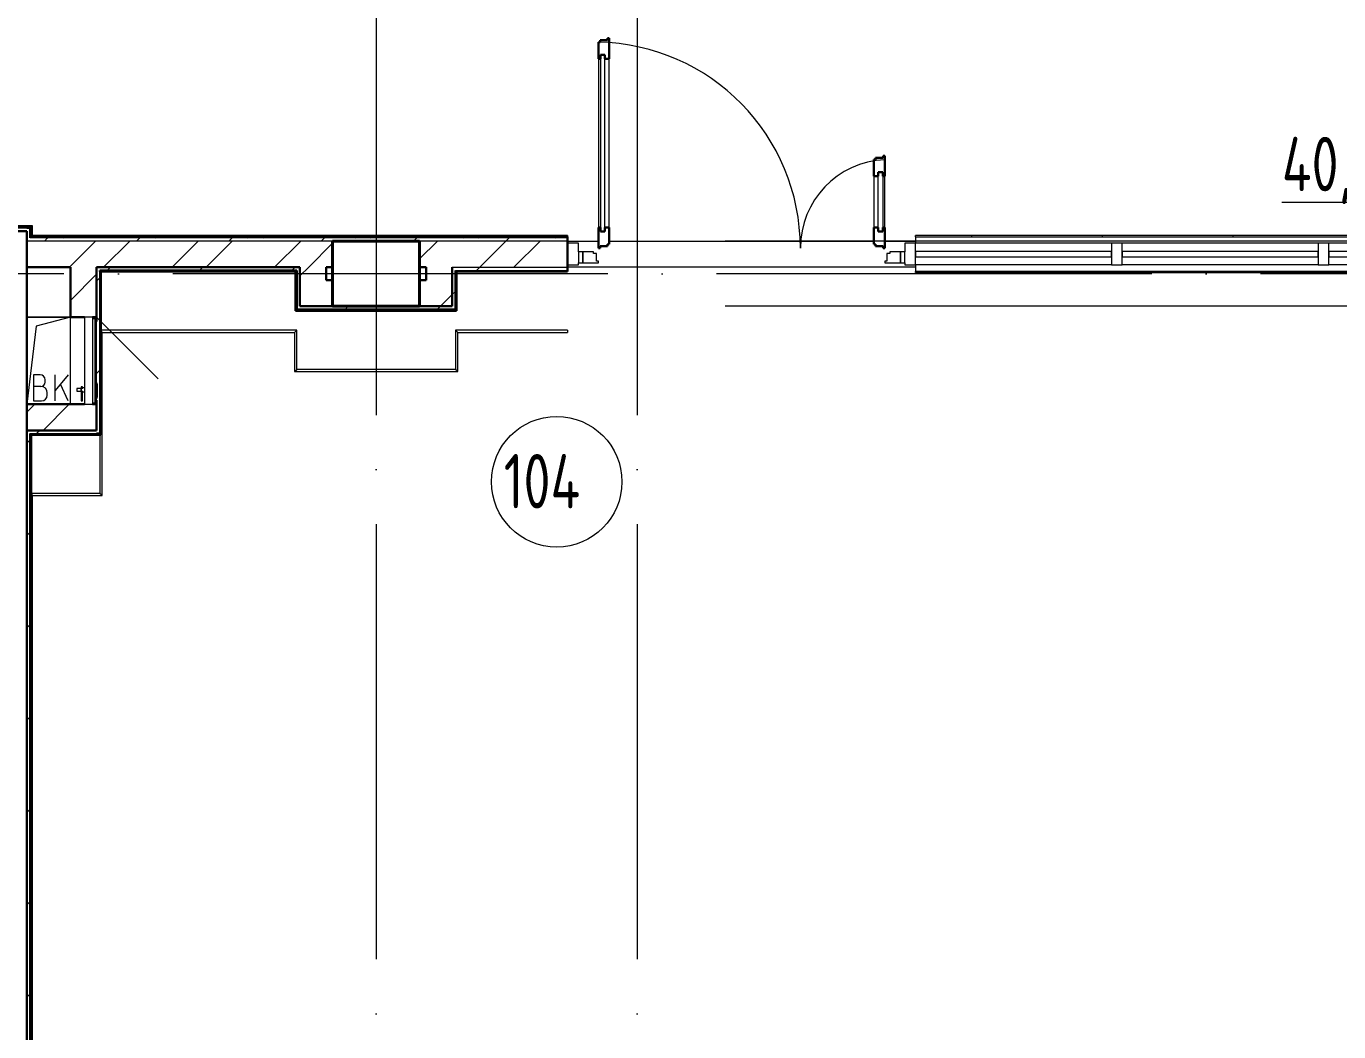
# Model space of a CAD drawing. Header units: millimetres. Extents: x -586848 to 520591, y -385801 to 675781.
# Drawn here: x -49067 to -43034, y 615233 to 619854 of the extents above; entities that cross this region are included whole.
import ezdxf

# ---------------------------------------------------------------- set-up
doc = ezdxf.new("R2010")
doc.units = ezdxf.units.MM
doc.linetypes.add('ADSK_Линия сетки', pattern=[25, 20, -2.5, 0, -2.5])
doc.linetypes.add('ADSK_Сверху', pattern=[450, 300, -150])
for name, color, linetype, lineweight in [('Витраж', 7, 'Continuous', 9), ('Двери', 252, 'Continuous', 9), ('Линии', 7, 'Continuous', 9), ('Марки помещений', 252, 'Continuous', 20), ('Несущие колонны', 252, 'Continuous', 18), ('Оборудование', 8, 'Continuous', 18), ('Ограждение', 252, 'Continuous', 9), ('Оси', 252, 'Continuous', 9), ('Панели витража', 252, 'Continuous', 9), ('Перекрытие', 252, 'Continuous', 18), ('Стены внутренние', 7, 'Continuous', 18), ('Стены наружные', 7, 'Continuous', 18), ('Стены штриховка', 7, 'Continuous', 9)]:
    doc.layers.add(name, color=color, linetype=linetype, lineweight=lineweight)
doc.layers.add('Двери открывание', color=7, linetype='Continuous', lineweight=9, true_color=0xc0c0c0)
doc.styles.add('GOST Common_3', font='', dxfattribs={"height": 3.5})
doc.styles.get('GOST Common_3').set_extended_font_data('GOST 2.304 type A')
pattern_1 = [(0, (-32119.8, 96), (0, 600), []), (90, (-32119.8, 96), (-600, 4e-14), [])]

# ---------------------------------------------------------------- blocks, each defined once
blk = doc.blocks.new('1 этаж')
at = {"layer": 'Ограждение', "true_color": 0x636466}
h = blk.add_hatch(dxfattribs=at)
h.set_pattern_fill('FP_26', color=251, style=0, pattern_type=2)
h.set_pattern_definition(pattern_1)
h.paths.add_polyline_path([(-48240.8, -13778.7), (-48235.8, -13773.7), (-54470.8, -13773.7), (-54470.8, -13778.7), (-48245.8, -13778.7)])
h = blk.add_hatch(dxfattribs=at)
h.set_pattern_fill('FP_25', color=251, style=0, pattern_type=2)
h.set_pattern_definition(pattern_1)
h.paths.add_polyline_path([(-45958.3, -13823.7), (-45775.8, -13823.7), (-45775.8, -13818.7), (-48235.8, -13818.7), (-48240.8, -13823.7), (-46675.9, -13823.7)])
h = blk.add_hatch(dxfattribs=at)
h.set_pattern_fill('FP_25', color=251, style=0, pattern_type=2)
h.set_pattern_definition(pattern_1)
h.paths.add_polyline_path([(-40733.3, -13828.7), (-40733.3, -13818.7), (-44175.8, -13818.7), (-44175.8, -13823.7), (-40738.3, -13823.7), (-40738.3, -13828.7)])
at = {"color": 251, "lineweight": 18, "true_color": 0x636466}
for p, q in [((-48060.8, -14193.7), (-48260.8, -14193.7)), ((-48060.8, -14193.7), (-48260.8, -14193.7)), ((-48219.1, -14235.3), (-48260.8, -14593.7)), ((-48060.8, -14193.7), (-48219.1, -14235.3)), ((-48200.7, -14458.3), (-48230.7, -14458.3)), ((-48230.7, -14458.3), (-48230.7, -14578.3)), ((-48070.7, -14458.3), (-48130.7, -14529.8)), ((-48130.7, -14578.3), (-48130.7, -14458.3)), ((-48197.3, -14511.6), (-48230.7, -14511.6)), ((-48177.3, -14491.6), (-48177.3, -14481.6)), ((-48070.7, -14578.3), (-48106.6, -14501.2)), ((-48230.7, -14578.3), (-48194, -14578.3)), ((-48167.3, -14551.6), (-48167.3, -14541.6))]:
    blk.add_line(p, q, dxfattribs=at)
for centre, radius, start, end in [((-48200.7, -14481.6), 23.3, 0, 90), ((-48197.3, -14491.6), 20, 270, 0), ((-48197.3, -14541.6), 30, 0, 90), ((-48194, -14551.6), 26.7, 270, 0)]:
    blk.add_arc(centre, radius, start, end, dxfattribs=at)
at = {"layer": 'Витраж', "color": 251, "lineweight": 18, "true_color": 0x636466}
for p, q in [((-45725.8, -13853.7), (-45775.8, -13853.7)), ((-45775.8, -13853.7), (-45775.8, -13953.7)), ((-45725.8, -13893.7), (-45725.8, -13853.7)), ((-45775.8, -13953.7), (-45725.8, -13953.7)), ((-45725.8, -13953.7), (-45725.8, -13943.7))]:
    blk.add_line(p, q, dxfattribs=at)
at = {"layer": 'Витраж', "color": 251, "lineweight": 18, "true_color": 0x636466, "extrusion": (0, 0, -1)}
for p, q in [((-44175.8, -13853.7), (-44225.8, -13853.7)), ((-44225.8, -13853.7), (-44225.8, -13893.7)), ((-44175.8, -13953.7), (-44175.8, -13853.7)), ((-43226.1, -13853.7), (-43276.1, -13853.7)), ((-43276.1, -13853.7), (-43276.1, -13953.7)), ((-43226.1, -13953.7), (-43226.1, -13853.7)), ((-42275.8, -13853.7), (-42325.8, -13853.7)), ((-42325.8, -13853.7), (-42325.8, -13953.7)), ((-42275.8, -13953.7), (-42275.8, -13853.7)), ((-44225.8, -13943.7), (-44225.8, -13953.7)), ((-44225.8, -13953.7), (-44175.8, -13953.7)), ((-43276.1, -13953.7), (-43226.1, -13953.7)), ((-42325.8, -13953.7), (-42275.8, -13953.7))]:
    blk.add_line(p, q, dxfattribs=at)
at = {"layer": 'Витраж', "color": 251, "true_color": 0x636466}
for p, q in [((-43276.1, -13853.7), (-44175.8, -13853.7)), ((-42325.8, -13853.7), (-43226.1, -13853.7)), ((-41375.8, -13853.7), (-42275.8, -13853.7)), ((-43276.1, -13953.7), (-44175.8, -13953.7)), ((-42325.8, -13953.7), (-43226.1, -13953.7)), ((-41375.8, -13953.7), (-42275.8, -13953.7))]:
    blk.add_line(p, q, dxfattribs=at)
at = {"layer": 'Двери', "color": 251, "lineweight": 30, "true_color": 0x636466}
for p, q in [((-45625.8, -12929.7), (-45633.8, -12929.7)), ((-45633.8, -12929.7), (-45633.8, -13005.7)), ((-45591.8, -12920.7), (-45625.8, -12920.7)), ((-45625.8, -12920.7), (-45625.8, -12929.7)), ((-45583.8, -12911.7), (-45591.8, -12911.7)), ((-45591.8, -12911.7), (-45591.8, -12920.7)), ((-45583.8, -13005.7), (-45583.8, -12911.7)), ((-45624.8, -13005.7), (-45633.8, -13005.7)), ((-45624.8, -12987.7), (-45624.8, -13005.7)), ((-45603.8, -12987.7), (-45624.8, -12987.7)), ((-45603.8, -13005.7), (-45603.8, -12987.7)), ((-45583.8, -13005.7), (-45603.8, -13005.7)), ((-44317.8, -13451.7), (-44325.8, -13451.7)), ((-44325.8, -13451.7), (-44325.8, -13460.7)), ((-44317.8, -13545.7), (-44317.8, -13451.7)), ((-44359.8, -13469.7), (-44367.8, -13469.7)), ((-44367.8, -13469.7), (-44367.8, -13545.7)), ((-44325.8, -13460.7), (-44359.8, -13460.7)), ((-44359.8, -13460.7), (-44359.8, -13469.7)), ((-44367.8, -13545.7), (-44347.8, -13545.7)), ((-44347.8, -13545.7), (-44347.8, -13527.7)), ((-44347.8, -13527.7), (-44326.8, -13527.7)), ((-44326.8, -13527.7), (-44326.8, -13545.7)), ((-44326.8, -13545.7), (-44317.8, -13545.7)), ((-45633.8, -13781.7), (-45633.8, -13875.7)), ((-45624.8, -13781.7), (-45633.8, -13781.7)), ((-45624.8, -13799.7), (-45624.8, -13781.7)), ((-45603.8, -13799.7), (-45624.8, -13799.7)), ((-45603.8, -13781.7), (-45603.8, -13799.7)), ((-45583.8, -13781.7), (-45603.8, -13781.7)), ((-45583.8, -13857.7), (-45583.8, -13781.7)), ((-44367.8, -13781.7), (-44367.8, -13857.7)), ((-44367.8, -13781.7), (-44347.8, -13781.7)), ((-44347.8, -13781.7), (-44347.8, -13799.7)), ((-44347.8, -13799.7), (-44326.8, -13799.7)), ((-44326.8, -13781.7), (-44317.8, -13781.7)), ((-44326.8, -13799.7), (-44326.8, -13781.7)), ((-44317.8, -13875.7), (-44317.8, -13781.7)), ((-45633.8, -13875.7), (-45625.8, -13875.7)), ((-45625.8, -13875.7), (-45625.8, -13866.7)), ((-45625.8, -13866.7), (-45591.8, -13866.7)), ((-45591.8, -13866.7), (-45591.8, -13857.7)), ((-45591.8, -13857.7), (-45583.8, -13857.7)), ((-44367.8, -13857.7), (-44359.8, -13857.7)), ((-44359.8, -13857.7), (-44359.8, -13866.7)), ((-44359.8, -13866.7), (-44325.8, -13866.7)), ((-44325.8, -13866.7), (-44325.8, -13875.7)), ((-44325.8, -13875.7), (-44317.8, -13875.7))]:
    blk.add_line(p, q, dxfattribs=at)
at = {"layer": 'Двери', "color": 251, "true_color": 0x636466}
for p, q in [((-45633.8, -13005.7), (-45633.8, -13781.7)), ((-45624.8, -12987.7), (-45624.8, -13799.7)), ((-45603.8, -12987.7), (-45624.8, -12987.7)), ((-45603.8, -13799.7), (-45603.8, -12987.7)), ((-45583.8, -13781.7), (-45583.8, -13005.7)), ((-44367.8, -13545.7), (-44367.8, -13781.7)), ((-44347.8, -13799.7), (-44347.8, -13527.7)), ((-44347.8, -13527.7), (-44326.8, -13527.7)), ((-44326.8, -13527.7), (-44326.8, -13799.7)), ((-44317.8, -13781.7), (-44317.8, -13545.7)), ((-45624.8, -13799.7), (-45603.8, -13799.7)), ((-44326.8, -13799.7), (-44347.8, -13799.7)), ((-45725.8, -13893.7), (-45725.8, -13943.7)), ((-45705.8, -13893.7), (-45725.8, -13893.7)), ((-45705.8, -13943.7), (-45705.8, -13893.7)), ((-45656.8, -13893.7), (-45705.8, -13893.7)), ((-45705.8, -13893.7), (-45705.8, -13943.7)), ((-45656.8, -13901.7), (-45656.8, -13893.7)), ((-45642.8, -13901.7), (-45656.8, -13901.7)), ((-45642.8, -13935.7), (-45642.8, -13901.7)), ((-45633.8, -13935.7), (-45642.8, -13935.7)), ((-45633.8, -13943.7), (-45633.8, -13935.7)), ((-44308.8, -13935.7), (-44317.8, -13935.7)), ((-44317.8, -13935.7), (-44317.8, -13943.7)), ((-44294.8, -13901.7), (-44308.8, -13901.7)), ((-44308.8, -13901.7), (-44308.8, -13935.7)), ((-44294.8, -13893.7), (-44294.8, -13901.7)), ((-44245.8, -13893.7), (-44294.8, -13893.7)), ((-44225.8, -13893.7), (-44245.8, -13893.7)), ((-44245.8, -13893.7), (-44245.8, -13943.7)), ((-44245.8, -13943.7), (-44245.8, -13893.7)), ((-44225.8, -13943.7), (-44225.8, -13893.7)), ((-45725.8, -13943.7), (-45705.8, -13943.7)), ((-45705.8, -13943.7), (-45633.8, -13943.7)), ((-44317.8, -13943.7), (-44245.8, -13943.7)), ((-44245.8, -13943.7), (-44225.8, -13943.7))]:
    blk.add_line(p, q, dxfattribs=at)
at = {"layer": 'Двери открывание', "color": 251, "true_color": 0x636466}
for centre, radius, start, end in [((-45651.8, -13875.7), 946, 0, 88.90974), ((-44299.8, -13875.7), 406, 92.54104, 180)]:
    blk.add_arc(centre, radius, start, end, dxfattribs=at)
at = {"layer": 'Линии', "color": 251, "linetype": 'ADSK_Сверху', "ltscale": 100, "true_color": 0x636466}
for p, q in [((-15050.8, -13843.7), (-48260.8, -13843.7)), ((-15050.8, -14143.7), (-48260.8, -14143.7))]:
    blk.add_line(p, q, dxfattribs=at)
at = {"layer": 'Марки помещений', "color": 251, "true_color": 0x636466}
blk.add_circle((-45825.7, -14950), 300, dxfattribs=at)
at = {"layer": 'Несущие колонны', "color": 251, "lineweight": 40, "true_color": 0x636466}
for p, q in [((-46855.8, -13843.7), (-46455.8, -13843.7)), ((-46855.8, -14143.7), (-46855.8, -13843.7)), ((-46455.8, -13843.7), (-46855.8, -13843.7)), ((-46455.8, -13843.7), (-46455.8, -14143.7)), ((-46855.8, -13963.7), (-46855.8, -14143.7)), ((-46455.8, -14143.7), (-46455.8, -13963.7)), ((-46455.8, -14143.7), (-46855.8, -14143.7)), ((-46855.8, -14143.7), (-46455.8, -14143.7))]:
    blk.add_line(p, q, dxfattribs=at)
at = {"layer": 'Несущие колонны', "color": 251, "true_color": 0x636466}
for p, q in [((-46855.8, -13843.7), (-46855.8, -13963.7)), ((-46455.8, -13963.7), (-46455.8, -13843.7))]:
    blk.add_line(p, q, dxfattribs=at)
at = {"layer": 'Оборудование', "color": 251, "true_color": 0x636466}
for p, q in [((-47959.4, -14193.7), (-47995.8, -14193.7)), ((-47995.8, -14193.7), (-47995.8, -14593.7)), ((-47958.5, -14592.8), (-47958.5, -14194.6)), ((-47948.8, -14200.7), (-47958.5, -14200.7)), ((-47947.8, -14585.8), (-47947.8, -14201.7)), ((-47940.8, -14212.7), (-47946.3, -14212.7)), ((-47940.8, -14193.7), (-47658, -14476.6)), ((-47940.8, -14574.7), (-47940.8, -14212.7)), ((-48013.7, -14521.1), (-48031.1, -14521.1)), ((-48031.1, -14521.1), (-48031.1, -14533.4)), ((-48031.1, -14533.4), (-48013.7, -14533.4)), ((-48011.7, -14519.2), (-48013.7, -14521.1)), ((-48013.7, -14521.1), (-48013.7, -14533.4)), ((-48013.7, -14533.4), (-48011.7, -14535.3)), ((-47995.8, -14517.6), (-48011.7, -14517.6)), ((-48011.7, -14517.6), (-48011.7, -14536.9)), ((-48011.7, -14536.9), (-47995.8, -14536.9)), ((-48006.2, -14514.1), (-48011.2, -14514.1)), ((-48011.2, -14514.1), (-48011.2, -14522.4)), ((-48011.2, -14532.1), (-48011.2, -14577.9)), ((-48006.2, -14522.4), (-48006.2, -14514.1)), ((-48006.2, -14577.9), (-48006.2, -14532.1)), ((-47938.8, -14497.2), (-47940.8, -14497.2)), ((-47938.8, -14501.2), (-47938.8, -14497.2)), ((-47938.8, -14501.2), (-47938.8, -14561.7)), ((-48011.2, -14577.9), (-48006.2, -14577.9)), ((-47995.8, -14593.7), (-47959.4, -14593.7)), ((-47958.5, -14586.7), (-47948.8, -14586.7)), ((-47946.3, -14574.7), (-47940.8, -14574.7)), ((-47940.8, -14565.7), (-47938.8, -14565.7)), ((-47938.8, -14565.7), (-47938.8, -14561.7))]:
    blk.add_line(p, q, dxfattribs=at)
for points, knots in [([(-47958.5, -14194.6), (-47958.5, -14194.6), (-47958.5, -14194.4), (-47958.6, -14194.3), (-47958.7, -14194.1), (-47958.8, -14194), (-47959, -14193.8), (-47959.2, -14193.8), (-47959.3, -14193.7), (-47959.4, -14193.7)], [-1, -1, -1, -1, -0.833333, -0.75, -0.583333, -0.458333, -0.333333, -0.166667, 0, 0, 0, 0]), ([(-47947.8, -14201.7), (-47947.8, -14201.6), (-47947.8, -14201.5), (-47947.9, -14201.3), (-47947.9, -14201.2), (-47948, -14201.1), (-47948.1, -14201), (-47948.3, -14200.8), (-47948.5, -14200.8), (-47948.7, -14200.7), (-47948.8, -14200.7)], [-1, -1, -1, -1, -0.833333, -0.75, -0.666667, -0.583333, -0.458333, -0.333333, -0.166667, 0, 0, 0, 0]), ([(-47946.3, -14212.7), (-47946.4, -14212.7), (-47946.6, -14212.7), (-47946.9, -14212.6), (-47947, -14212.5), (-47947.2, -14212.4), (-47947.4, -14212.3), (-47947.5, -14212.1), (-47947.6, -14212), (-47947.7, -14211.8), (-47947.8, -14211.5), (-47947.8, -14211.3), (-47947.8, -14211.2)], [-1, -1, -1, -1, -0.833333, -0.75, -0.666667, -0.583333, -0.5, -0.416667, -0.333333, -0.25, -0.166667, 0, 0, 0, 0]), ([(-47959.4, -14593.7), (-47959.3, -14593.7), (-47959.2, -14593.7), (-47959, -14593.6), (-47958.8, -14593.5), (-47958.7, -14593.4), (-47958.6, -14593.2), (-47958.5, -14593), (-47958.5, -14592.9), (-47958.5, -14592.8)], [0, 0, 0, 0, 0.166667, 0.333333, 0.458333, 0.583333, 0.708333, 0.833333, 1, 1, 1, 1]), ([(-47948.8, -14586.7), (-47948.7, -14586.7), (-47948.5, -14586.7), (-47948.3, -14586.6), (-47948.1, -14586.5), (-47948, -14586.4), (-47947.9, -14586.3), (-47947.9, -14586.1), (-47947.8, -14586), (-47947.8, -14585.9), (-47947.8, -14585.8)], [0, 0, 0, 0, 0.166667, 0.333333, 0.458333, 0.583333, 0.666667, 0.75, 0.833333, 1, 1, 1, 1]), ([(-47947.8, -14576.3), (-47947.8, -14576.1), (-47947.8, -14575.9), (-47947.7, -14575.7), (-47947.6, -14575.5), (-47947.5, -14575.3), (-47947.4, -14575.2), (-47947.2, -14575), (-47947, -14574.9), (-47946.9, -14574.8), (-47946.6, -14574.8), (-47946.4, -14574.7), (-47946.3, -14574.7)], [0, 0, 0, 0, 0.166667, 0.25, 0.333333, 0.416667, 0.5, 0.583333, 0.666667, 0.75, 0.833333, 1, 1, 1, 1])]:
    blk.add_open_spline(points, degree=3, knots=knots, dxfattribs=at)
at = {"layer": 'Ограждение', "color": 251, "true_color": 0x636466}
for p, q in [((-48235.8, -13773.7), (-54470.8, -13773.7)), ((-48235.8, -13773.7), (-48240.8, -13778.7)), ((-48235.8, -13818.7), (-48235.8, -13773.7)), ((-48235.8, -13818.7), (-48240.8, -13823.7)), ((-45775.8, -13818.7), (-48235.8, -13818.7)), ((-45775.8, -13818.7), (-45775.8, -13823.7)), ((-44175.8, -13823.7), (-44175.8, -13818.7)), ((-40733.3, -13818.7), (-44175.8, -13818.7)), ((-44175.8, -13988.7), (-44175.8, -13983.7)), ((-44175.8, -13988.7), (-41030.8, -13988.7)), ((-47020.8, -14253.7), (-47920.8, -14253.7)), ((-47915.8, -14263.7), (-47920.8, -14258.7)), ((-47915.8, -15013.7), (-47915.8, -14263.7)), ((-47915.8, -14263.7), (-47030.8, -14263.7)), ((-47030.8, -14263.7), (-47020.8, -14253.7)), ((-47030.8, -14263.7), (-47030.8, -14443.7)), ((-47020.8, -14433.7), (-47020.8, -14253.7)), ((-46280.8, -14263.7), (-46290.8, -14253.7)), ((-46290.8, -14253.7), (-46290.8, -14433.7)), ((-45775.8, -14253.7), (-46290.8, -14253.7)), ((-46280.8, -14443.7), (-46280.8, -14263.7)), ((-46280.8, -14263.7), (-45775.8, -14263.7)), ((-45775.8, -14253.7), (-45775.8, -14263.7)), ((-47030.8, -14443.7), (-47020.8, -14433.7)), ((-47030.8, -14443.7), (-46280.8, -14443.7)), ((-46290.8, -14433.7), (-47020.8, -14433.7)), ((-46280.8, -14443.7), (-46290.8, -14433.7)), ((-47925.8, -14733.7), (-47925.8, -15003.7)), ((-47925.8, -15003.7), (-48240.8, -15003.7)), ((-48235.8, -15013.7), (-48240.8, -15008.7)), ((-48235.8, -19958.8), (-48235.8, -15013.7)), ((-48235.8, -15013.7), (-47915.8, -15013.7)), ((-47915.8, -15013.7), (-47925.8, -15003.7))]:
    blk.add_line(p, q, dxfattribs=at)
at = {"layer": 'Оси', "color": 251, "linetype": 'ADSK_Линия сетки', "ltscale": 100, "true_color": 0x636466}
for p, q in [((-46655.8, -2643.7), (-46655.8, -33769.9)), ((-45455.8, -2643.7), (-45455.8, -33769.9)), ((4411.5, -13993.7), (-72528.1, -13993.7))]:
    blk.add_line(p, q, dxfattribs=at)
at = {"layer": 'Панели витража', "color": 251, "lineweight": 18, "true_color": 0x636466}
for p, q in [((-43276.1, -13891.2), (-44175.8, -13891.2)), ((-44175.8, -13891.2), (-44175.8, -13916.2)), ((-44175.8, -13916.2), (-43276.1, -13916.2)), ((-43276.1, -13916.2), (-43276.1, -13891.2)), ((-42325.8, -13891.2), (-43226.1, -13891.2)), ((-43226.1, -13891.2), (-43226.1, -13916.2)), ((-43226.1, -13916.2), (-42325.8, -13916.2)), ((-42325.8, -13916.2), (-42325.8, -13891.2)), ((-41375.8, -13891.2), (-42275.8, -13891.2)), ((-42275.8, -13891.2), (-42275.8, -13916.2)), ((-42275.8, -13916.2), (-41375.8, -13916.2))]:
    blk.add_line(p, q, dxfattribs=at)
at = {"layer": 'Перекрытие', "color": 251, "ltscale": 100, "true_color": 0x636466}
for p, q in [((-45775.8, -13843.7), (-45633.8, -13843.7)), ((-45583.8, -13843.7), (-44367.8, -13843.7)), ((-44317.8, -13843.7), (-44175.8, -13843.7)), ((-48260.8, -14193.7), (-48060.8, -14193.7))]:
    blk.add_line(p, q, dxfattribs=at)
at = {"layer": 'Стены внутренние', "color": 251, "lineweight": 30, "true_color": 0x636466}
for p, q in [((-48260.8, -13798.7), (-48650.8, -13798.7)), ((-48260.8, -14593.7), (-48260.8, -13963.7))]:
    blk.add_line(p, q, dxfattribs=at)
at = {"layer": 'Стены наружные', "color": 251, "lineweight": 30, "true_color": 0x636466}
for p, q in [((-48240.8, -13778.7), (-54480.8, -13778.7)), ((-48245.8, -13783.7), (-48260.8, -13783.7)), ((-48260.8, -13798.7), (-48260.8, -13963.7)), ((-48245.8, -13828.7), (-48245.8, -13783.7)), ((-48240.8, -13823.7), (-48240.8, -13778.7)), ((-45775.8, -13823.7), (-48240.8, -13823.7)), ((-46855.8, -13843.7), (-46455.8, -13843.7)), ((-45775.8, -13983.7), (-45775.8, -13823.7)), ((-48260.8, -13963.7), (-48060.8, -13963.7)), ((-48060.8, -13963.7), (-48060.8, -14193.7)), ((-47940.8, -13963.7), (-47005.8, -13963.7)), ((-47940.8, -13963.7), (-47940.8, -14212.7)), ((-47925.8, -13978.7), (-47020.8, -13978.7)), ((-47925.8, -13983.7), (-47925.8, -13978.7)), ((-47920.8, -13983.7), (-47025.8, -13983.7)), ((-47920.8, -14733.7), (-47920.8, -13983.7)), ((-47025.8, -13983.7), (-47025.8, -14163.7)), ((-47020.8, -13978.7), (-47020.8, -14158.7)), ((-47005.8, -13963.7), (-47005.8, -14143.7)), ((-46885.8, -13963.7), (-46855.8, -13963.7)), ((-46885.8, -14023.7), (-46885.8, -13963.7)), ((-46455.8, -13963.7), (-46425.8, -13963.7)), ((-46425.8, -13963.7), (-46425.8, -14023.7)), ((-46305.8, -14143.7), (-46305.8, -13963.7)), ((-46290.8, -14158.7), (-46290.8, -13978.7)), ((-46285.8, -13983.7), (-45775.8, -13983.7)), ((-46285.8, -14163.7), (-46285.8, -13983.7)), ((-46855.8, -14023.7), (-46885.8, -14023.7)), ((-46855.8, -14143.7), (-46855.8, -14023.7)), ((-46425.8, -14023.7), (-46455.8, -14023.7)), ((-46455.8, -14023.7), (-46455.8, -14143.7)), ((-47025.8, -14163.7), (-46285.8, -14163.7)), ((-47020.8, -14158.7), (-46290.8, -14158.7)), ((-47005.8, -14143.7), (-46855.8, -14143.7)), ((-46855.8, -14143.7), (-46305.8, -14143.7)), ((-48060.8, -14193.7), (-47995.8, -14193.7)), ((-47959.2, -14193.7), (-47940.8, -14193.7)), ((-47995.8, -14593.7), (-48260.8, -14593.7)), ((-48260.8, -14593.7), (-48260.8, -20043.7)), ((-47940.8, -14593.7), (-47959.2, -14593.7)), ((-47940.8, -14574.7), (-47940.8, -14713.7)), ((-48260.8, -14713.7), (-47940.8, -14713.7)), ((-48245.8, -19963.7), (-48245.8, -14728.7)), ((-48240.8, -14733.7), (-47920.8, -14733.7)), ((-48240.8, -19958.7), (-48240.8, -14733.7)), ((-47940.8, -14728.7), (-47925.8, -14728.7))]:
    blk.add_line(p, q, dxfattribs=at)
at = {"layer": 'Стены наружные', "color": 251, "linetype": 'Continuous', "lineweight": 9, "true_color": 0x636466}
for p, q in [((-48262.3, -13783.7), (-48257.3, -13778.7)), ((-48260.8, -13844.8), (-48259.7, -13843.7)), ((-48236.6, -13828.7), (-48231.6, -13823.7)), ((-48180.9, -13843.7), (-48165.9, -13828.7)), ((-48165.9, -13828.7), (-48160.9, -13823.7)), ((-48095.2, -13828.7), (-48090.2, -13823.7)), ((-48065.4, -13963.7), (-47945.4, -13843.7)), ((-48024.5, -13828.7), (-48019.5, -13823.7)), ((-47953.7, -13828.7), (-47948.7, -13823.7)), ((-47908.3, -13963.7), (-47788.3, -13843.7)), ((-47883, -13828.7), (-47878, -13823.7)), ((-47812.3, -13828.7), (-47807.3, -13823.7)), ((-47756.6, -13843.7), (-47741.6, -13828.7)), ((-47741.6, -13828.7), (-47736.6, -13823.7)), ((-47670.9, -13828.7), (-47665.9, -13823.7)), ((-47600.2, -13828.7), (-47595.2, -13823.7)), ((-47593.9, -13963.7), (-47473.9, -13843.7)), ((-47529.5, -13828.7), (-47524.5, -13823.7)), ((-47458.8, -13828.7), (-47453.8, -13823.7)), ((-47436.8, -13963.7), (-47316.8, -13843.7)), ((-47388.1, -13828.7), (-47383.1, -13823.7)), ((-47332.3, -13843.7), (-47317.3, -13828.7)), ((-47317.3, -13828.7), (-47312.3, -13823.7)), ((-47246.6, -13828.7), (-47241.6, -13823.7)), ((-47175.9, -13828.7), (-47170.9, -13823.7)), ((-47122.5, -13963.7), (-47002.5, -13843.7)), ((-47105.2, -13828.7), (-47100.2, -13823.7)), ((-47034.5, -13828.7), (-47029.5, -13823.7)), ((-46965.3, -13963.7), (-46855.8, -13854.2)), ((-46963.8, -13828.7), (-46958.8, -13823.7)), ((-46908.1, -13843.7), (-46893.1, -13828.7)), ((-46893.1, -13828.7), (-46888.1, -13823.7)), ((-46822.4, -13828.7), (-46817.4, -13823.7)), ((-46751.7, -13828.7), (-46746.7, -13823.7)), ((-46681, -13828.7), (-46676, -13823.7)), ((-46610.2, -13828.7), (-46605.2, -13823.7)), ((-46539.5, -13828.7), (-46534.5, -13823.7)), ((-46483.8, -13843.7), (-46468.8, -13828.7)), ((-46468.8, -13828.7), (-46463.8, -13823.7)), ((-46455.8, -13925.7), (-46373.9, -13843.7)), ((-46398.1, -13828.7), (-46393.1, -13823.7)), ((-46327.4, -13828.7), (-46322.4, -13823.7)), ((-46256.7, -13828.7), (-46251.7, -13823.7)), ((-46186, -13828.7), (-46181, -13823.7)), ((-46179.6, -13963.7), (-46059.6, -13843.7)), ((-46115.3, -13828.7), (-46110.3, -13823.7)), ((-46059.6, -13843.7), (-46044.6, -13828.7)), ((-46044.6, -13828.7), (-46039.6, -13823.7)), ((-46022.4, -13963.7), (-45902.4, -13843.7)), ((-45973.8, -13828.7), (-45968.8, -13823.7)), ((-45903.1, -13828.7), (-45898.1, -13823.7)), ((-45832.4, -13828.7), (-45827.4, -13823.7)), ((-48060.8, -14116.3), (-47940.8, -13996.3)), ((-47896.6, -13983.7), (-47891.6, -13978.7)), ((-47891.6, -13978.7), (-47876.6, -13963.7)), ((-47825.9, -13983.7), (-47820.9, -13978.7)), ((-47755.2, -13983.7), (-47750.2, -13978.7)), ((-47684.5, -13983.7), (-47679.5, -13978.7)), ((-47613.8, -13983.7), (-47608.8, -13978.7)), ((-47543.1, -13983.7), (-47538.1, -13978.7)), ((-47472.3, -13983.7), (-47467.3, -13978.7)), ((-47467.3, -13978.7), (-47452.3, -13963.7)), ((-47401.6, -13983.7), (-47396.6, -13978.7)), ((-47330.9, -13983.7), (-47325.9, -13978.7)), ((-47260.2, -13983.7), (-47255.2, -13978.7)), ((-47189.5, -13983.7), (-47184.5, -13978.7)), ((-47118.8, -13983.7), (-47113.8, -13978.7)), ((-47048.1, -13983.7), (-47043.1, -13978.7)), ((-47043.1, -13978.7), (-47028.1, -13963.7)), ((-47005.8, -14004.2), (-46965.3, -13963.7)), ((-46270.3, -13983.7), (-46265.3, -13978.7)), ((-46199.6, -13983.7), (-46194.6, -13978.7)), ((-46194.6, -13978.7), (-46179.6, -13963.7)), ((-46128.8, -13983.7), (-46123.8, -13978.7)), ((-46058.1, -13983.7), (-46053.1, -13978.7)), ((-45987.4, -13983.7), (-45982.4, -13978.7)), ((-45916.7, -13983.7), (-45911.7, -13978.7)), ((-45846, -13983.7), (-45841, -13978.7)), ((-47940.8, -14027.9), (-47925.8, -14012.9)), ((-47925.8, -14012.9), (-47920.8, -14007.9)), ((-47025.8, -14032.2), (-47020.8, -14027.2)), ((-46290.8, -14004.3), (-46285.8, -13999.3)), ((-47925.8, -14083.6), (-47920.8, -14078.6)), ((-47025.8, -14102.9), (-47020.8, -14097.9)), ((-46359.6, -14143.7), (-46305.8, -14090)), ((-46305.8, -14090), (-46290.8, -14075)), ((-46290.8, -14075), (-46285.8, -14070)), ((-47925.8, -14154.3), (-47920.8, -14149.3)), ((-47016, -14163.7), (-47011, -14158.7)), ((-46945.2, -14163.7), (-46940.2, -14158.7)), ((-46874.5, -14163.7), (-46869.5, -14158.7)), ((-46803.8, -14163.7), (-46798.8, -14158.7)), ((-46798.8, -14158.7), (-46783.8, -14143.7)), ((-46733.1, -14163.7), (-46728.1, -14158.7)), ((-46662.4, -14163.7), (-46657.4, -14158.7)), ((-46591.7, -14163.7), (-46586.7, -14158.7)), ((-46521, -14163.7), (-46516, -14158.7)), ((-46450.3, -14163.7), (-46445.3, -14158.7)), ((-46379.6, -14163.7), (-46374.6, -14158.7)), ((-46374.6, -14158.7), (-46359.6, -14143.7)), ((-46308.8, -14163.7), (-46303.8, -14158.7)), ((-46290.8, -14145.7), (-46285.8, -14140.7)), ((-47925.8, -14225.1), (-47920.8, -14220.1)), ((-47925.8, -14295.8), (-47920.8, -14290.8)), ((-47925.8, -14366.5), (-47920.8, -14361.5)), ((-47940.8, -14452.2), (-47925.8, -14437.2)), ((-47925.8, -14437.2), (-47920.8, -14432.2)), ((-47925.8, -14507.9), (-47920.8, -14502.9)), ((-48260.8, -14630.6), (-48223.9, -14593.7)), ((-48186.8, -14713.7), (-48066.8, -14593.7)), ((-47925.8, -14578.6), (-47920.8, -14573.6)), ((-47925.8, -14649.3), (-47920.8, -14644.3)), ((-48217.3, -14728.7), (-48202.3, -14713.7)), ((-47925.8, -14720), (-47920.8, -14715)), ((-48260.8, -14772.2), (-48245.8, -14757.2)), ((-48245.8, -14757.2), (-48240.8, -14752.2)), ((-48222.3, -14733.7), (-48217.3, -14728.7)), ((-48151.6, -14733.7), (-48146.6, -14728.7)), ((-48080.9, -14733.7), (-48075.9, -14728.7)), ((-48010.2, -14733.7), (-48005.2, -14728.7)), ((-47939.5, -14733.7), (-47934.5, -14728.7)), ((-48245.8, -14827.9), (-48240.8, -14822.9)), ((-48245.8, -14898.6), (-48240.8, -14893.6)), ((-48245.8, -14969.3), (-48240.8, -14964.3)), ((-48245.8, -15040), (-48240.8, -15035)), ((-48245.8, -15110.7), (-48240.8, -15105.7)), ((-48260.8, -15196.4), (-48245.8, -15181.4)), ((-48245.8, -15181.4), (-48240.8, -15176.4)), ((-48245.8, -15252.2), (-48240.8, -15247.2)), ((-48245.8, -15322.9), (-48240.8, -15317.9)), ((-48245.8, -15393.6), (-48240.8, -15388.6)), ((-48245.8, -15464.3), (-48240.8, -15459.3)), ((-48245.8, -15535), (-48240.8, -15530)), ((-48260.8, -15620.7), (-48245.8, -15605.7)), ((-48245.8, -15605.7), (-48240.8, -15600.7)), ((-48245.8, -15676.4), (-48240.8, -15671.4)), ((-48245.8, -15747.1), (-48240.8, -15742.1)), ((-48245.8, -15817.8), (-48240.8, -15812.8)), ((-48245.8, -15888.6), (-48240.8, -15883.6)), ((-48245.8, -15959.3), (-48240.8, -15954.3)), ((-48260.8, -16045), (-48245.8, -16030)), ((-48245.8, -16030), (-48240.8, -16025)), ((-48245.8, -16100.7), (-48240.8, -16095.7)), ((-48245.8, -16171.4), (-48240.8, -16166.4)), ((-48245.8, -16242.1), (-48240.8, -16237.1)), ((-48245.8, -16312.8), (-48240.8, -16307.8)), ((-48245.8, -16383.5), (-48240.8, -16378.5)), ((-48260.8, -16469.2), (-48245.8, -16454.2)), ((-48245.8, -16454.2), (-48240.8, -16449.2)), ((-48245.8, -16525), (-48240.8, -16520)), ((-48245.8, -16595.7), (-48240.8, -16590.7)), ((-48245.8, -16666.4), (-48240.8, -16661.4)), ((-48245.8, -16737.1), (-48240.8, -16732.1)), ((-48245.8, -16807.8), (-48240.8, -16802.8)), ((-48260.8, -16893.5), (-48245.8, -16878.5)), ((-48245.8, -16878.5), (-48240.8, -16873.5)), ((-48245.8, -16949.2), (-48240.8, -16944.2)), ((-48245.8, -17019.9), (-48240.8, -17014.9)), ((-48245.8, -17090.6), (-48240.8, -17085.6)), ((-48245.8, -17161.3), (-48240.8, -17156.3)), ((-48245.8, -17232.1), (-48240.8, -17227.1)), ((-48260.8, -17317.8), (-48245.8, -17302.8)), ((-48245.8, -17302.8), (-48240.8, -17297.8)), ((-48245.8, -17373.5), (-48240.8, -17368.5)), ((-48245.8, -17444.2), (-48240.8, -17439.2))]:
    blk.add_line(p, q, dxfattribs=at)
at = {"layer": 'Стены наружные', "color": 251, "true_color": 0x636466}
for p, q in [((-46855.8, -13963.7), (-46855.8, -13843.7)), ((-46455.8, -13843.7), (-46455.8, -13963.7)), ((-45775.8, -13843.7), (-45633.8, -13843.7)), ((-45583.8, -13843.7), (-44367.8, -13843.7)), ((-44317.8, -13843.7), (-44175.8, -13843.7)), ((-44175.8, -13823.7), (-44175.8, -13853.7)), ((-44175.8, -13823.7), (-41325.8, -13823.7)), ((-44175.8, -13963.7), (-45775.8, -13963.7)), ((-44175.8, -13953.7), (-44175.8, -13983.7)), ((-41325.8, -13983.7), (-44175.8, -13983.7)), ((-48060.8, -14593.7), (-48060.8, -14193.7))]:
    blk.add_line(p, q, dxfattribs=at)
at = {"layer": 'Стены штриховка', "color": 251, "true_color": 0x636466}
for p, q in [((-54480.8, -13783.7), (-48260.8, -13783.7)), ((-46855.8, -13843.7), (-48260.8, -13843.7)), ((-45775.8, -13828.7), (-48245.8, -13828.7)), ((-45775.8, -13843.7), (-46455.8, -13843.7)), ((-47925.8, -14728.7), (-47925.8, -13983.7)), ((-46305.8, -13963.7), (-45775.8, -13963.7)), ((-46290.8, -13978.7), (-45775.8, -13978.7)), ((-48245.8, -14728.7), (-47940.8, -14728.7))]:
    blk.add_line(p, q, dxfattribs=at)
at = {"layer": 'Марки помещений', "color": 251, "true_color": 0x636466, "style": 'GOST Common_3', "width": 0.9}
for s, p in [('%%U40,40', (-42492.1, -13615.1)), ('104', (-46069.1, -15072.3))]:
    blk.add_text(s, height=250, dxfattribs=at).set_placement(p)

msp = doc.modelspace()

# ---------------------------------------------------------------- block references
msp.add_blockref('1 этаж', (-802.7, 632710.4))

doc.saveas('drawing.dxf')
